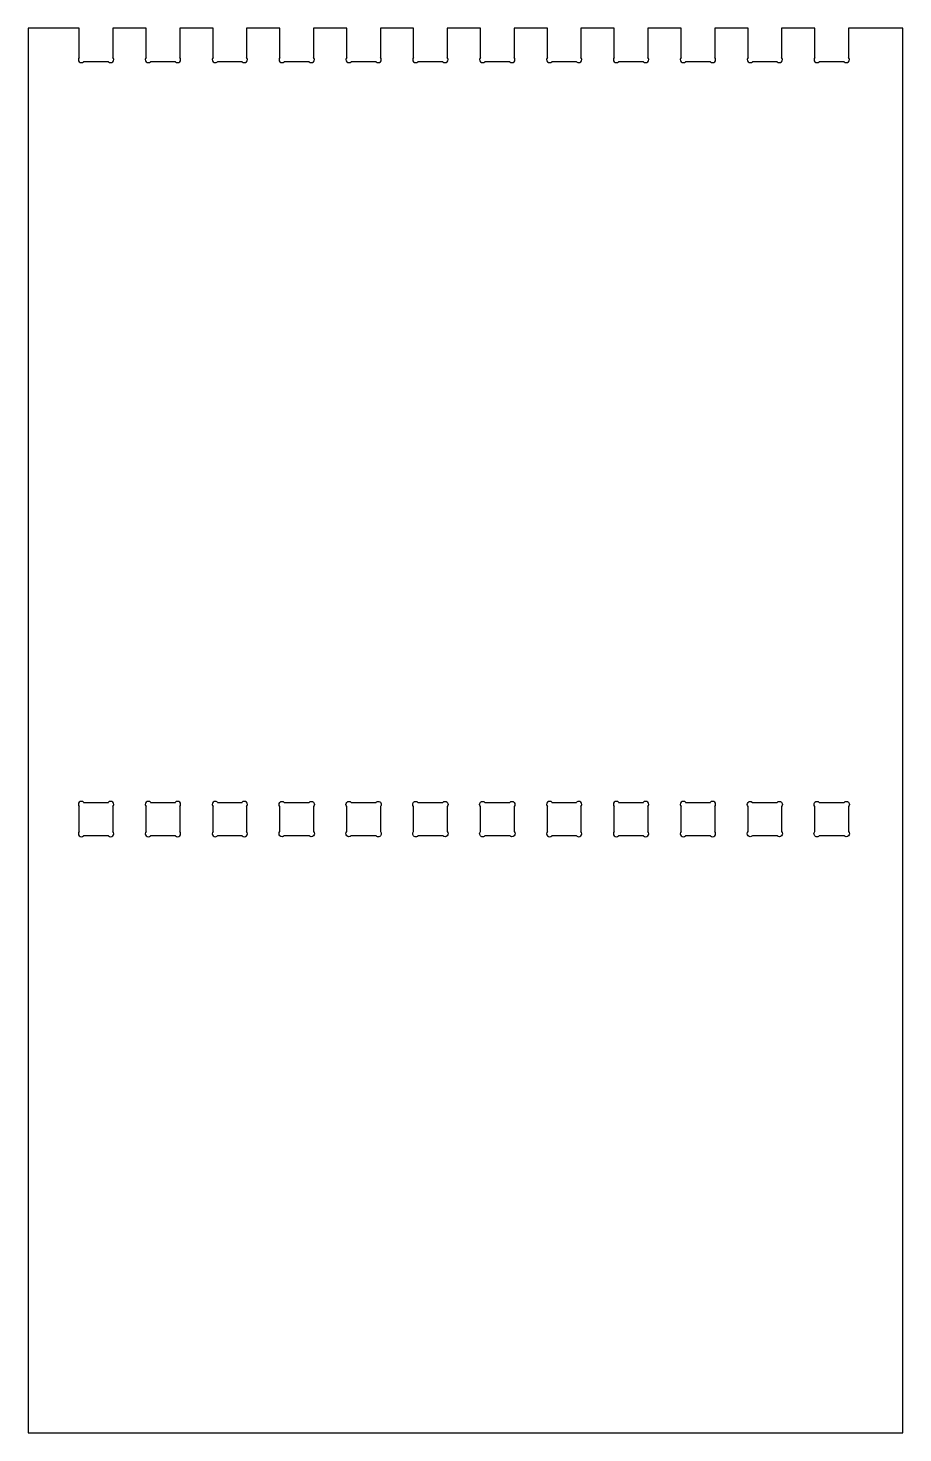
# Model space of a CAD drawing. Header units: millimetres. Extents: x -1797 to -1329, y -305 to 448.
import ezdxf

# ---------------------------------------------------------------- set-up
doc = ezdxf.new("R2010")
doc.units = ezdxf.units.MM
doc.layers.get('0').update_dxf_attribs({"linetype": 'CONTINUOUS'})

msp = doc.modelspace()

# ---------------------------------------------------------------- linework, layer by layer
for p, q in [((-1770.06, 448.36), (-1797.48, 448.36)), ((-1797.48, 448.36), (-1797.48, -304.64)), ((-1770.06, 432.68), (-1770.06, 448.36)), ((-1734.22, 448.36), (-1752.06, 448.36)), ((-1752.06, 448.36), (-1752.06, 432.68)), ((-1734.22, 432.68), (-1734.22, 448.36)), ((-1698.37, 448.36), (-1716.22, 448.36)), ((-1716.22, 448.36), (-1716.22, 432.68)), ((-1698.37, 432.68), (-1698.37, 448.36)), ((-1662.53, 448.36), (-1680.37, 448.36)), ((-1680.37, 448.36), (-1680.37, 432.68)), ((-1662.53, 432.68), (-1662.53, 448.36)), ((-1626.69, 448.36), (-1644.53, 448.36)), ((-1644.53, 448.36), (-1644.53, 432.68)), ((-1626.69, 432.68), (-1626.69, 448.36)), ((-1590.85, 448.36), (-1608.69, 448.36)), ((-1608.69, 448.36), (-1608.69, 432.68)), ((-1590.85, 432.68), (-1590.85, 448.36)), ((-1555.01, 448.36), (-1572.85, 448.36)), ((-1572.85, 448.36), (-1572.85, 432.68)), ((-1555.01, 432.68), (-1555.01, 448.36)), ((-1519.17, 448.36), (-1537.01, 448.36)), ((-1537.01, 448.36), (-1537.01, 432.68)), ((-1519.17, 432.68), (-1519.17, 448.36)), ((-1483.32, 448.36), (-1501.17, 448.36)), ((-1501.17, 448.36), (-1501.17, 432.68)), ((-1483.32, 432.68), (-1483.32, 448.36)), ((-1447.48, 448.36), (-1465.32, 448.36)), ((-1465.32, 448.36), (-1465.32, 432.68)), ((-1447.48, 432.68), (-1447.48, 448.36)), ((-1411.64, 448.36), (-1429.48, 448.36)), ((-1429.48, 448.36), (-1429.48, 432.68)), ((-1411.64, 432.68), (-1411.64, 448.36)), ((-1375.8, 448.36), (-1393.64, 448.36)), ((-1393.64, 448.36), (-1393.64, 432.68)), ((-1375.8, 432.68), (-1375.8, 448.36)), ((-1328.63, 448.36), (-1357.8, 448.36)), ((-1357.8, 448.36), (-1357.8, 432.68)), ((-1328.63, -304.64), (-1328.63, 448.36)), ((-1754.37, 430.36), (-1767.74, 430.36)), ((-1718.53, 430.36), (-1731.9, 430.36)), ((-1682.69, 430.36), (-1696.06, 430.36)), ((-1646.85, 430.36), (-1660.22, 430.36)), ((-1611.01, 430.36), (-1624.38, 430.36)), ((-1575.17, 430.36), (-1588.53, 430.36)), ((-1539.32, 430.36), (-1552.69, 430.36)), ((-1503.48, 430.36), (-1516.85, 430.36)), ((-1467.64, 430.36), (-1481.01, 430.36)), ((-1431.8, 430.36), (-1445.17, 430.36)), ((-1395.96, 430.36), (-1409.33, 430.36)), ((-1360.12, 430.36), (-1373.48, 430.36)), ((-1770.06, 17.68), (-1770.06, 31.05)), ((-1767.74, 33.36), (-1754.37, 33.36)), ((-1752.06, 31.05), (-1752.06, 17.68)), ((-1734.22, 17.68), (-1734.22, 31.05)), ((-1731.9, 33.36), (-1718.53, 33.36)), ((-1716.22, 31.05), (-1716.22, 17.68)), ((-1698.37, 17.68), (-1698.37, 31.05)), ((-1696.06, 33.36), (-1682.69, 33.36)), ((-1680.37, 31.05), (-1680.37, 17.68)), ((-1519.17, 17.68), (-1519.17, 31.05)), ((-1516.85, 33.36), (-1503.48, 33.36)), ((-1501.17, 31.05), (-1501.17, 17.68)), ((-1483.32, 17.68), (-1483.32, 31.05)), ((-1481.01, 33.36), (-1467.64, 33.36)), ((-1465.32, 31.05), (-1465.32, 17.68)), ((-1447.48, 17.68), (-1447.48, 31.05)), ((-1445.17, 33.36), (-1431.8, 33.36)), ((-1429.48, 31.05), (-1429.48, 17.68)), ((-1754.37, 15.36), (-1767.74, 15.36)), ((-1718.53, 15.36), (-1731.9, 15.36)), ((-1682.69, 15.36), (-1696.06, 15.36)), ((-1503.48, 15.36), (-1516.85, 15.36)), ((-1467.64, 15.36), (-1481.01, 15.36)), ((-1431.8, 15.36), (-1445.17, 15.36)), ((-1797.48, -304.64), (-1328.63, -304.64))]:
    msp.add_line(p, q)
for points in [[(-1644.53, 17.68, -1), (-1646.85, 15.36), (-1660.22, 15.36, -1), (-1662.53, 17.68), (-1662.53, 31.05, -1), (-1660.22, 33.36), (-1646.85, 33.36, -1), (-1644.53, 31.05)], [(-1608.69, 17.68, -1), (-1611.01, 15.36), (-1624.38, 15.36, -1), (-1626.69, 17.68), (-1626.69, 31.05, -1), (-1624.38, 33.36), (-1611.01, 33.36, -1), (-1608.69, 31.05)], [(-1572.85, 17.68, -1), (-1575.17, 15.36), (-1588.53, 15.36, -1), (-1590.85, 17.68), (-1590.85, 31.05, -1), (-1588.53, 33.36), (-1575.17, 33.36, -1), (-1572.85, 31.05)], [(-1537.01, 17.68, -1), (-1539.32, 15.36), (-1552.69, 15.36, -1), (-1555.01, 17.68), (-1555.01, 31.05, -1), (-1552.69, 33.36), (-1539.32, 33.36, -1), (-1537.01, 31.05)], [(-1393.64, 17.68, -1), (-1395.96, 15.36), (-1409.33, 15.36, -1), (-1411.64, 17.68), (-1411.64, 31.05, -1), (-1409.33, 33.36), (-1395.96, 33.36, -1), (-1393.64, 31.05)], [(-1375.8, 31.05, -1), (-1373.48, 33.36), (-1360.12, 33.36, -1), (-1357.8, 31.05), (-1357.8, 17.68, -1), (-1360.12, 15.36), (-1373.48, 15.36, -1), (-1375.8, 17.68)]]:
    msp.add_lwpolyline(points, format="xyb", close=True)
for centre, start, end in [((-1768.9, 431.52), 135, 315), ((-1753.22, 431.52), -135, 45), ((-1733.06, 431.52), 135, 315), ((-1717.37, 431.52), -135, 45), ((-1697.22, 431.52), 135, 315), ((-1681.53, 431.52), -135, 45), ((-1661.37, 431.52), 135, 315), ((-1645.69, 431.52), -135, 45), ((-1625.53, 431.52), 135, 315), ((-1609.85, 431.52), -135, 45), ((-1589.69, 431.52), 135, 315), ((-1574.01, 431.52), -135, 45), ((-1553.85, 431.52), 135, 315), ((-1538.17, 431.52), -135, 45), ((-1518.01, 431.52), 135, 315), ((-1502.32, 431.52), -135, 45), ((-1482.17, 431.52), 135, 315), ((-1466.48, 431.52), -135, 45), ((-1446.33, 431.52), 135, 315), ((-1430.64, 431.52), -135, 45), ((-1410.48, 431.52), 135, 315), ((-1394.8, 431.52), -135, 45), ((-1374.64, 431.52), 135, 315), ((-1358.96, 431.52), -135, 45), ((-1768.9, 32.21), 45, 225), ((-1753.22, 32.21), -45, 135), ((-1733.06, 32.21), 45, 225), ((-1717.37, 32.21), -45, 135), ((-1697.22, 32.21), 45, 225), ((-1681.53, 32.21), -45, 135), ((-1518.01, 32.21), 45, 225), ((-1502.32, 32.21), -45, 135), ((-1482.17, 32.21), 45, 225), ((-1466.48, 32.21), -45, 135), ((-1446.33, 32.21), 45, 225), ((-1430.64, 32.21), -45, 135), ((-1768.9, 16.52), 135, 315), ((-1753.22, 16.52), -135, 45), ((-1733.06, 16.52), 135, 315), ((-1717.37, 16.52), -135, 45), ((-1697.22, 16.52), 135, 315), ((-1681.53, 16.52), -135, 45), ((-1518.01, 16.52), 135, 315), ((-1502.32, 16.52), -135, 45), ((-1482.17, 16.52), 135, 315), ((-1466.48, 16.52), -135, 45), ((-1446.33, 16.52), 135, 315), ((-1430.64, 16.52), -135, 45)]:
    msp.add_arc(centre, 1.64, start, end)

doc.saveas('drawing.dxf')
